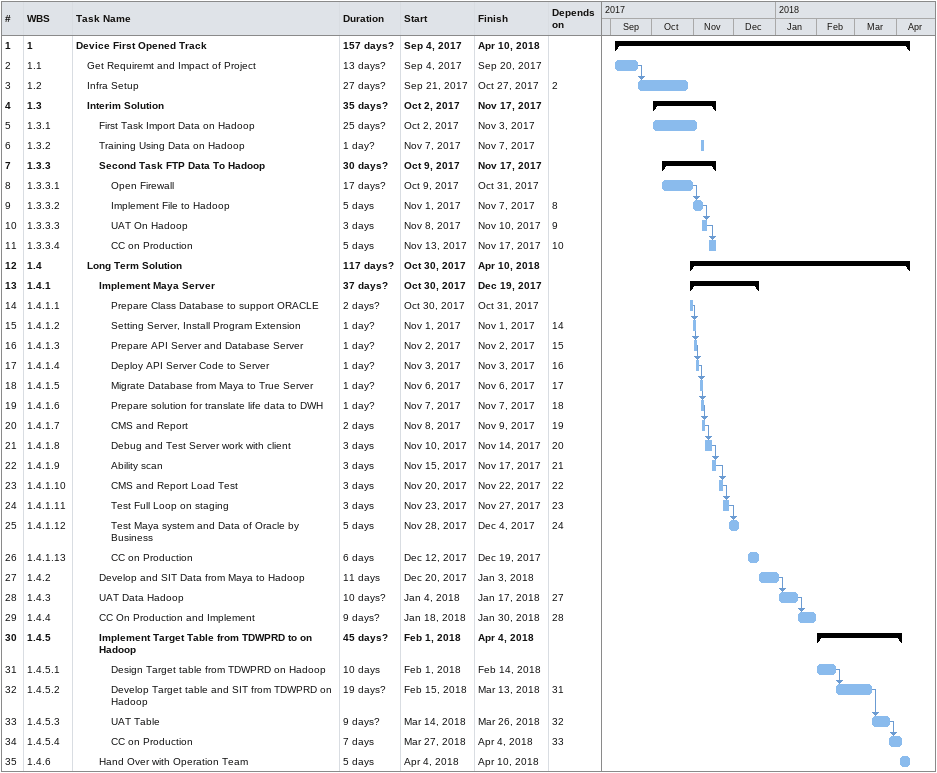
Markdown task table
| ID | WBS | Task | Duration | Start | Finish | Predecessors |
|---|---|---|---|---|---|---|
| 1 | 1 | **Device First Opened Track** | 157d? | 2017-09-04 | 2018-04-10 |  |
| 2 | 1.1 | Get Requiremt and Impact of Project | 13d? | 2017-09-04 | 2017-09-20 |  |
| 3 | 1.2 | Infra Setup | 27d? | 2017-09-21 | 2017-10-27 | 2 |
| 4 | 1.3 | **Interim Solution** | 35d? | 2017-10-02 | 2017-11-17 |  |
| 5 | 1.3.1 | First Task Import Data on Hadoop | 25d? | 2017-10-02 | 2017-11-03 |  |
| 6 | 1.3.2 | Training Using Data on Hadoop | 1d? | 2017-11-07 | 2017-11-07 |  |
| 7 | 1.3.3 | **Second Task FTP Data To Hadoop** | 30d? | 2017-10-09 | 2017-11-17 |  |
| 8 | 1.3.3.1 | Open Firewall | 17d? | 2017-10-09 | 2017-10-31 |  |
| 9 | 1.3.3.2 | Implement File to Hadoop | 5d | 2017-11-01 | 2017-11-07 | 8 |
| 10 | 1.3.3.3 | UAT On Hadoop | 3d | 2017-11-08 | 2017-11-10 | 9 |
| 11 | 1.3.3.4 | CC on Production | 5d | 2017-11-13 | 2017-11-17 | 10 |
| 12 | 1.4 | **Long Term Solution** | 117d? | 2017-10-30 | 2018-04-10 |  |
| 13 | 1.4.1 | **Implement Maya Server** | 37d? | 2017-10-30 | 2017-12-19 |  |
| 14 | 1.4.1.1 | Prepare Class Database to support ORACLE | 2d? | 2017-10-30 | 2017-10-31 |  |
| 15 | 1.4.1.2 | Setting Server, Install Program Extension | 1d? | 2017-11-01 | 2017-11-01 | 14 |
| 16 | 1.4.1.3 | Prepare API Server and Database Server | 1d? | 2017-11-02 | 2017-11-02 | 15 |
| 17 | 1.4.1.4 | Deploy API Server Code to Server | 1d? | 2017-11-03 | 2017-11-03 | 16 |
| 18 | 1.4.1.5 | Migrate Database from Maya to True Server | 1d? | 2017-11-06 | 2017-11-06 | 17 |
| 19 | 1.4.1.6 | Prepare solution for translate life data to DWH | 1d? | 2017-11-07 | 2017-11-07 | 18 |
| 20 | 1.4.1.7 | CMS and Report | 2d | 2017-11-08 | 2017-11-09 | 19 |
| 21 | 1.4.1.8 | Debug and Test Server work with client | 3d | 2017-11-10 | 2017-11-14 | 20 |
| 22 | 1.4.1.9 | Ability scan | 3d | 2017-11-15 | 2017-11-17 | 21 |
| 23 | 1.4.1.10 | CMS and Report Load Test | 3d | 2017-11-20 | 2017-11-22 | 22 |
| 24 | 1.4.1.11 | Test Full Loop on staging | 3d | 2017-11-23 | 2017-11-27 | 23 |
| 25 | 1.4.1.12 | Test Maya system and Data of Oracle by Business | 5d | 2017-11-28 | 2017-12-04 | 24 |
| 26 | 1.4.1.13 | CC on Production | 6d | 2017-12-12 | 2017-12-19 |  |
| 27 | 1.4.2 | Develop and SIT Data from Maya to Hadoop | 11d | 2017-12-20 | 2018-01-03 |  |
| 28 | 1.4.3 | UAT Data Hadoop | 10d? | 2018-01-04 | 2018-01-17 | 27 |
| 29 | 1.4.4 | CC On Production and Implement | 9d? | 2018-01-18 | 2018-01-30 | 28 |
| 30 | 1.4.5 | **Implement Target Table from TDWPRD to on Hadoop** | 45d? | 2018-02-01 | 2018-04-04 |  |
| 31 | 1.4.5.1 | Design Target table from TDWPRD on Hadoop | 10d | 2018-02-01 | 2018-02-14 |  |
| 32 | 1.4.5.2 | Develop Target table and SIT from TDWPRD on Hadoop | 19d? | 2018-02-15 | 2018-03-13 | 31 |
| 33 | 1.4.5.3 | UAT Table | 9d? | 2018-03-14 | 2018-03-26 | 32 |
| 34 | 1.4.5.4 | CC on Production | 7d | 2018-03-27 | 2018-04-04 | 33 |
| 35 | 1.4.6 | Hand Over with Operation Team | 5d | 2018-04-04 | 2018-04-10 |  |
